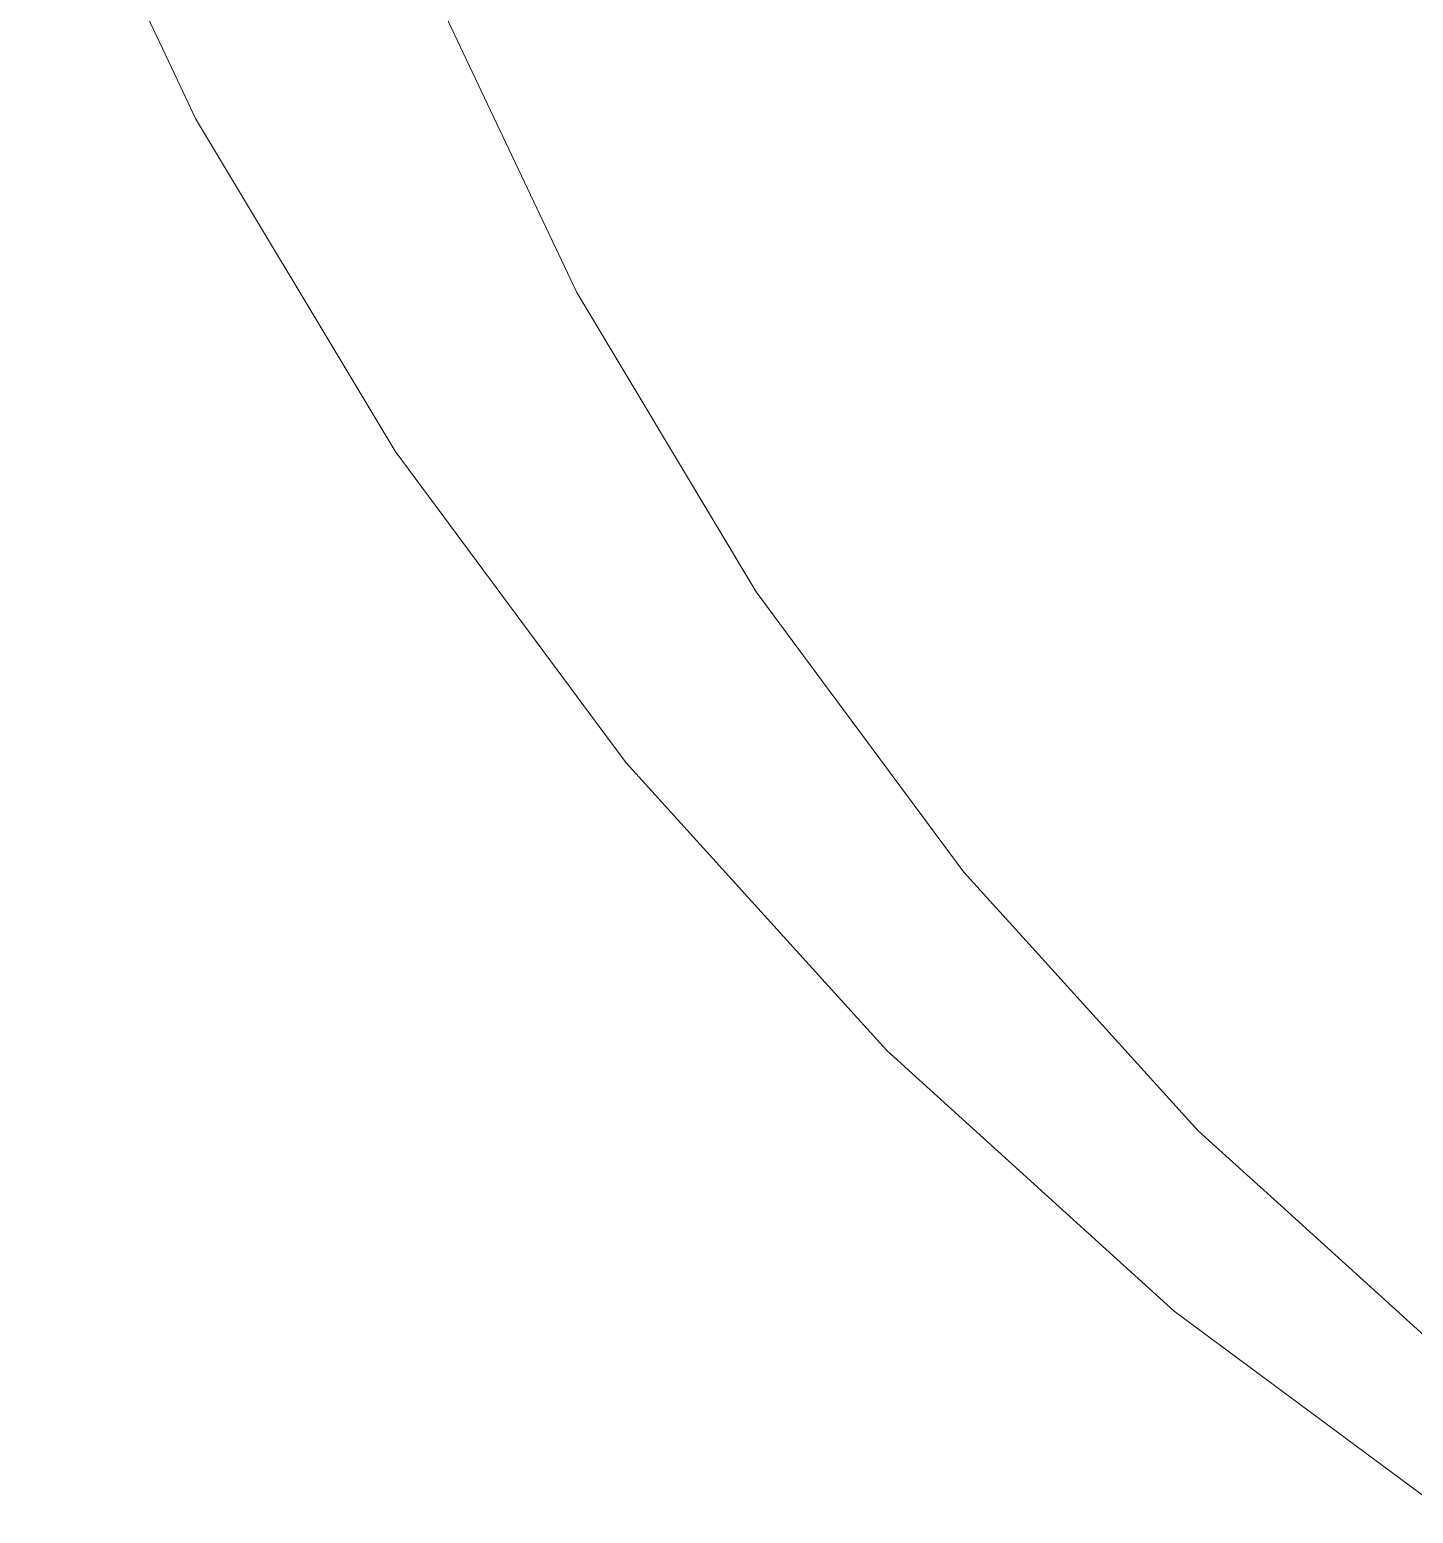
# Model space of a CAD drawing. Header units: centimetres. Extents: x -214 to 137, y -175 to 4.
# Drawn here: x -4.195 to -1.817, y -117.1 to -114.551 of the extents above; entities that cross this region are included whole.
import ezdxf

# ---------------------------------------------------------------- set-up
doc = ezdxf.new("R2010")
doc.units = ezdxf.units.CM
doc.header["$MEASUREMENT"] = 0
doc.layers.add('layer 1', color=7, linetype='Continuous')

msp = doc.modelspace()

# ---------------------------------------------------------------- linework, layer by layer
at = {"layer": 'layer 1', "color": 5, "lineweight": 9}
for points in [[(-3.94522, -114.62812), (-3.94522, -114.62812), (-4.19456, -114.10094), (-4.19456, -114.10094)], [(-3.94522, -114.62812), (-3.94522, -114.62812), (-4.19456, -114.10094), (-4.19456, -114.10094)], [(-3.94522, -114.62812), (-3.94522, -114.62812), (-4.19456, -114.10094), (-4.19456, -114.10094)], [(-3.94522, -114.62812), (-3.94522, -114.62812), (-4.19456, -114.10094), (-4.19456, -114.10094)], [(-3.94522, -114.62812), (-3.94522, -114.62812), (-4.19456, -114.10094), (-4.19456, -114.10094)], [(-3.51078, -114.46106), (-3.51078, -114.46106), (-3.42884, -114.6343), (-3.42884, -114.6343)], [(-3.51078, -114.46106), (-3.51078, -114.46106), (-3.42884, -114.6343), (-3.42884, -114.6343)], [(-3.51078, -114.46106), (-3.51078, -114.46106), (-3.42884, -114.6343), (-3.42884, -114.6343)], [(-3.51078, -114.46106), (-3.51078, -114.46106), (-3.42884, -114.6343), (-3.42884, -114.6343)], [(-3.51078, -114.46106), (-3.51078, -114.46106), (-3.42884, -114.6343), (-3.42884, -114.6343)], [(-3.51078, -114.46106), (-3.51078, -114.46106), (-3.42884, -114.6343), (-3.42884, -114.6343)], [(-3.51078, -114.46106), (-3.51078, -114.46106), (-3.42884, -114.6343), (-3.42884, -114.6343)], [(-3.51078, -114.46106), (-3.51078, -114.46106), (-3.42884, -114.6343), (-3.42884, -114.6343)], [(-3.51078, -114.46106), (-3.51078, -114.46106), (-3.42884, -114.6343), (-3.42884, -114.6343)], [(-3.51078, -114.46106), (-3.51078, -114.46106), (-3.42884, -114.6343), (-3.42884, -114.6343)], [(-3.51078, -114.46106), (-3.51078, -114.46106), (-3.42884, -114.6343), (-3.42884, -114.6343)], [(-3.51078, -114.46106), (-3.51078, -114.46106), (-3.42884, -114.6343), (-3.42884, -114.6343)], [(-3.51078, -114.46106), (-3.51078, -114.46106), (-3.42884, -114.6343), (-3.42884, -114.6343)], [(-3.51078, -114.46106), (-3.51078, -114.46106), (-3.42884, -114.6343), (-3.42884, -114.6343)], [(-3.51078, -114.46106), (-3.51078, -114.46106), (-3.42884, -114.6343), (-3.42884, -114.6343)], [(-3.51078, -114.46106), (-3.51078, -114.46106), (-3.42884, -114.6343), (-3.42884, -114.6343)], [(-3.51078, -114.46106), (-3.51078, -114.46106), (-3.42884, -114.6343), (-3.42884, -114.6343)], [(-3.51078, -114.46106), (-3.51078, -114.46106), (-3.42884, -114.6343), (-3.42884, -114.6343)], [(-3.51078, -114.46106), (-3.51078, -114.46106), (-3.42884, -114.6343), (-3.42884, -114.6343)], [(-3.51078, -114.46106), (-3.51078, -114.46106), (-3.42884, -114.6343), (-3.42884, -114.6343)], [(-3.51078, -114.46106), (-3.51078, -114.46106), (-3.42884, -114.6343), (-3.42884, -114.6343)], [(-3.51078, -114.46106), (-3.51078, -114.46106), (-3.42884, -114.6343), (-3.42884, -114.6343)], [(-3.51078, -114.46106), (-3.51078, -114.46106), (-3.42884, -114.6343), (-3.42884, -114.6343)], [(-3.51078, -114.46106), (-3.51078, -114.46106), (-3.42884, -114.6343), (-3.42884, -114.6343)], [(-3.51078, -114.46106), (-3.51078, -114.46106), (-3.42884, -114.6343), (-3.42884, -114.6343)], [(-3.90954, -114.70355), (-3.90954, -114.70355), (-3.94522, -114.62812), (-3.94522, -114.62812)], [(-3.90954, -114.70355), (-3.90954, -114.70355), (-3.94522, -114.62812), (-3.94522, -114.62812)], [(-3.90954, -114.70355), (-3.90954, -114.70355), (-3.94522, -114.62812), (-3.94522, -114.62812)], [(-3.90954, -114.70355), (-3.90954, -114.70355), (-3.94522, -114.62812), (-3.94522, -114.62812)], [(-3.90954, -114.70355), (-3.90954, -114.70355), (-3.94522, -114.62812), (-3.94522, -114.62812)], [(-3.42884, -114.6343), (-3.42884, -114.6343), (-3.25451, -115.0029), (-3.25451, -115.0029)], [(-3.42884, -114.6343), (-3.42884, -114.6343), (-3.25451, -115.0029), (-3.25451, -115.0029)], [(-3.42884, -114.6343), (-3.42884, -114.6343), (-3.25451, -115.0029), (-3.25451, -115.0029)], [(-3.42884, -114.6343), (-3.42884, -114.6343), (-3.25451, -115.0029), (-3.25451, -115.0029)], [(-3.42884, -114.6343), (-3.42884, -114.6343), (-3.25451, -115.0029), (-3.25451, -115.0029)], [(-3.42884, -114.6343), (-3.42884, -114.6343), (-3.25451, -115.0029), (-3.25451, -115.0029)], [(-3.42884, -114.6343), (-3.42884, -114.6343), (-3.25451, -115.0029), (-3.25451, -115.0029)], [(-3.42884, -114.6343), (-3.42884, -114.6343), (-3.25451, -115.0029), (-3.25451, -115.0029)], [(-3.42884, -114.6343), (-3.42884, -114.6343), (-3.25451, -115.0029), (-3.25451, -115.0029)], [(-3.42884, -114.6343), (-3.42884, -114.6343), (-3.25451, -115.0029), (-3.25451, -115.0029)], [(-3.42884, -114.6343), (-3.42884, -114.6343), (-3.25451, -115.0029), (-3.25451, -115.0029)], [(-3.42884, -114.6343), (-3.42884, -114.6343), (-3.25451, -115.0029), (-3.25451, -115.0029)], [(-3.42884, -114.6343), (-3.42884, -114.6343), (-3.25451, -115.0029), (-3.25451, -115.0029)], [(-3.42884, -114.6343), (-3.42884, -114.6343), (-3.25451, -115.0029), (-3.25451, -115.0029)], [(-3.42884, -114.6343), (-3.42884, -114.6343), (-3.25451, -115.0029), (-3.25451, -115.0029)], [(-3.42884, -114.6343), (-3.42884, -114.6343), (-3.25451, -115.0029), (-3.25451, -115.0029)], [(-3.42884, -114.6343), (-3.42884, -114.6343), (-3.25451, -115.0029), (-3.25451, -115.0029)], [(-3.42884, -114.6343), (-3.42884, -114.6343), (-3.25451, -115.0029), (-3.25451, -115.0029)], [(-3.42884, -114.6343), (-3.42884, -114.6343), (-3.25451, -115.0029), (-3.25451, -115.0029)], [(-3.42884, -114.6343), (-3.42884, -114.6343), (-3.25451, -115.0029), (-3.25451, -115.0029)], [(-3.42884, -114.6343), (-3.42884, -114.6343), (-3.25451, -115.0029), (-3.25451, -115.0029)], [(-3.42884, -114.6343), (-3.42884, -114.6343), (-3.25451, -115.0029), (-3.25451, -115.0029)], [(-3.42884, -114.6343), (-3.42884, -114.6343), (-3.25451, -115.0029), (-3.25451, -115.0029)], [(-3.42884, -114.6343), (-3.42884, -114.6343), (-3.25451, -115.0029), (-3.25451, -115.0029)], [(-3.42884, -114.6343), (-3.42884, -114.6343), (-3.25451, -115.0029), (-3.25451, -115.0029)], [(-3.60973, -115.20376), (-3.60973, -115.20376), (-3.90954, -114.70355), (-3.90954, -114.70355)], [(-3.60973, -115.20376), (-3.60973, -115.20376), (-3.90954, -114.70355), (-3.90954, -114.70355)], [(-3.60973, -115.20376), (-3.60973, -115.20376), (-3.90954, -114.70355), (-3.90954, -114.70355)], [(-3.60973, -115.20376), (-3.60973, -115.20376), (-3.90954, -114.70355), (-3.90954, -114.70355)], [(-3.60973, -115.20376), (-3.60973, -115.20376), (-3.90954, -114.70355), (-3.90954, -114.70355)], [(-3.25451, -115.0029), (-3.25451, -115.0029), (-3.15599, -115.16727), (-3.15599, -115.16727)], [(-3.25451, -115.0029), (-3.25451, -115.0029), (-3.15599, -115.16727), (-3.15599, -115.16727)], [(-3.25451, -115.0029), (-3.25451, -115.0029), (-3.15599, -115.16727), (-3.15599, -115.16727)], [(-3.25451, -115.0029), (-3.25451, -115.0029), (-3.15599, -115.16727), (-3.15599, -115.16727)], [(-3.25451, -115.0029), (-3.25451, -115.0029), (-3.15599, -115.16727), (-3.15599, -115.16727)], [(-3.25451, -115.0029), (-3.25451, -115.0029), (-3.15599, -115.16727), (-3.15599, -115.16727)], [(-3.25451, -115.0029), (-3.25451, -115.0029), (-3.15599, -115.16727), (-3.15599, -115.16727)], [(-3.25451, -115.0029), (-3.25451, -115.0029), (-3.15599, -115.16727), (-3.15599, -115.16727)], [(-3.25451, -115.0029), (-3.25451, -115.0029), (-3.15599, -115.16727), (-3.15599, -115.16727)], [(-3.25451, -115.0029), (-3.25451, -115.0029), (-3.15599, -115.16727), (-3.15599, -115.16727)], [(-3.25451, -115.0029), (-3.25451, -115.0029), (-3.15599, -115.16727), (-3.15599, -115.16727)], [(-3.25451, -115.0029), (-3.25451, -115.0029), (-3.15599, -115.16727), (-3.15599, -115.16727)], [(-3.25451, -115.0029), (-3.25451, -115.0029), (-3.15599, -115.16727), (-3.15599, -115.16727)], [(-3.25451, -115.0029), (-3.25451, -115.0029), (-3.15599, -115.16727), (-3.15599, -115.16727)], [(-3.25451, -115.0029), (-3.25451, -115.0029), (-3.15599, -115.16727), (-3.15599, -115.16727)], [(-3.25451, -115.0029), (-3.25451, -115.0029), (-3.15599, -115.16727), (-3.15599, -115.16727)], [(-3.25451, -115.0029), (-3.25451, -115.0029), (-3.15599, -115.16727), (-3.15599, -115.16727)], [(-3.25451, -115.0029), (-3.25451, -115.0029), (-3.15599, -115.16727), (-3.15599, -115.16727)], [(-3.25451, -115.0029), (-3.25451, -115.0029), (-3.15599, -115.16727), (-3.15599, -115.16727)], [(-3.25451, -115.0029), (-3.25451, -115.0029), (-3.15599, -115.16727), (-3.15599, -115.16727)], [(-3.25451, -115.0029), (-3.25451, -115.0029), (-3.15599, -115.16727), (-3.15599, -115.16727)], [(-3.25451, -115.0029), (-3.25451, -115.0029), (-3.15599, -115.16727), (-3.15599, -115.16727)], [(-3.25451, -115.0029), (-3.25451, -115.0029), (-3.15599, -115.16727), (-3.15599, -115.16727)], [(-3.25451, -115.0029), (-3.25451, -115.0029), (-3.15599, -115.16727), (-3.15599, -115.16727)], [(-3.25451, -115.0029), (-3.25451, -115.0029), (-3.15599, -115.16727), (-3.15599, -115.16727)], [(-3.15599, -115.16727), (-3.15599, -115.16727), (-2.94636, -115.51701), (-2.94636, -115.51701)], [(-3.15599, -115.16727), (-3.15599, -115.16727), (-2.94636, -115.51701), (-2.94636, -115.51701)], [(-3.15599, -115.16727), (-3.15599, -115.16727), (-2.94636, -115.51701), (-2.94636, -115.51701)], [(-3.15599, -115.16727), (-3.15599, -115.16727), (-2.94636, -115.51701), (-2.94636, -115.51701)], [(-3.15599, -115.16727), (-3.15599, -115.16727), (-2.94636, -115.51701), (-2.94636, -115.51701)], [(-3.15599, -115.16727), (-3.15599, -115.16727), (-2.94636, -115.51701), (-2.94636, -115.51701)], [(-3.15599, -115.16727), (-3.15599, -115.16727), (-2.94636, -115.51701), (-2.94636, -115.51701)], [(-3.15599, -115.16727), (-3.15599, -115.16727), (-2.94636, -115.51701), (-2.94636, -115.51701)], [(-3.15599, -115.16727), (-3.15599, -115.16727), (-2.94636, -115.51701), (-2.94636, -115.51701)], [(-3.15599, -115.16727), (-3.15599, -115.16727), (-2.94636, -115.51701), (-2.94636, -115.51701)], [(-3.15599, -115.16727), (-3.15599, -115.16727), (-2.94636, -115.51701), (-2.94636, -115.51701)], [(-3.15599, -115.16727), (-3.15599, -115.16727), (-2.94636, -115.51701), (-2.94636, -115.51701)], [(-3.15599, -115.16727), (-3.15599, -115.16727), (-2.94636, -115.51701), (-2.94636, -115.51701)], [(-3.15599, -115.16727), (-3.15599, -115.16727), (-2.94636, -115.51701), (-2.94636, -115.51701)], [(-3.15599, -115.16727), (-3.15599, -115.16727), (-2.94636, -115.51701), (-2.94636, -115.51701)], [(-3.15599, -115.16727), (-3.15599, -115.16727), (-2.94636, -115.51701), (-2.94636, -115.51701)], [(-3.15599, -115.16727), (-3.15599, -115.16727), (-2.94636, -115.51701), (-2.94636, -115.51701)], [(-3.15599, -115.16727), (-3.15599, -115.16727), (-2.94636, -115.51701), (-2.94636, -115.51701)], [(-3.15599, -115.16727), (-3.15599, -115.16727), (-2.94636, -115.51701), (-2.94636, -115.51701)], [(-3.15599, -115.16727), (-3.15599, -115.16727), (-2.94636, -115.51701), (-2.94636, -115.51701)], [(-3.15599, -115.16727), (-3.15599, -115.16727), (-2.94636, -115.51701), (-2.94636, -115.51701)], [(-3.15599, -115.16727), (-3.15599, -115.16727), (-2.94636, -115.51701), (-2.94636, -115.51701)], [(-3.15599, -115.16727), (-3.15599, -115.16727), (-2.94636, -115.51701), (-2.94636, -115.51701)], [(-3.15599, -115.16727), (-3.15599, -115.16727), (-2.94636, -115.51701), (-2.94636, -115.51701)], [(-3.15599, -115.16727), (-3.15599, -115.16727), (-2.94636, -115.51701), (-2.94636, -115.51701)], [(-3.56683, -115.27533), (-3.56683, -115.27533), (-3.60973, -115.20376), (-3.60973, -115.20376)], [(-3.56683, -115.27533), (-3.56683, -115.27533), (-3.60973, -115.20376), (-3.60973, -115.20376)], [(-3.56683, -115.27533), (-3.56683, -115.27533), (-3.60973, -115.20376), (-3.60973, -115.20376)], [(-3.56683, -115.27533), (-3.56683, -115.27533), (-3.60973, -115.20376), (-3.60973, -115.20376)], [(-3.56683, -115.27533), (-3.56683, -115.27533), (-3.60973, -115.20376), (-3.60973, -115.20376)], [(-3.21945, -115.74373), (-3.21945, -115.74373), (-3.56683, -115.27533), (-3.56683, -115.27533)], [(-3.21945, -115.74373), (-3.21945, -115.74373), (-3.56683, -115.27533), (-3.56683, -115.27533)], [(-3.21945, -115.74373), (-3.21945, -115.74373), (-3.56683, -115.27533), (-3.56683, -115.27533)], [(-3.21945, -115.74373), (-3.21945, -115.74373), (-3.56683, -115.27533), (-3.56683, -115.27533)], [(-3.21945, -115.74373), (-3.21945, -115.74373), (-3.56683, -115.27533), (-3.56683, -115.27533)], [(-2.94636, -115.51701), (-2.94636, -115.51701), (-2.8322, -115.67094), (-2.8322, -115.67094)], [(-2.94636, -115.51701), (-2.94636, -115.51701), (-2.8322, -115.67094), (-2.8322, -115.67094)], [(-2.94636, -115.51701), (-2.94636, -115.51701), (-2.8322, -115.67094), (-2.8322, -115.67094)], [(-2.94636, -115.51701), (-2.94636, -115.51701), (-2.8322, -115.67094), (-2.8322, -115.67094)], [(-2.94636, -115.51701), (-2.94636, -115.51701), (-2.8322, -115.67094), (-2.8322, -115.67094)], [(-2.94636, -115.51701), (-2.94636, -115.51701), (-2.8322, -115.67094), (-2.8322, -115.67094)], [(-2.94636, -115.51701), (-2.94636, -115.51701), (-2.8322, -115.67094), (-2.8322, -115.67094)], [(-2.94636, -115.51701), (-2.94636, -115.51701), (-2.8322, -115.67094), (-2.8322, -115.67094)], [(-2.94636, -115.51701), (-2.94636, -115.51701), (-2.8322, -115.67094), (-2.8322, -115.67094)], [(-2.94636, -115.51701), (-2.94636, -115.51701), (-2.8322, -115.67094), (-2.8322, -115.67094)], [(-2.94636, -115.51701), (-2.94636, -115.51701), (-2.8322, -115.67094), (-2.8322, -115.67094)], [(-2.94636, -115.51701), (-2.94636, -115.51701), (-2.8322, -115.67094), (-2.8322, -115.67094)], [(-2.94636, -115.51701), (-2.94636, -115.51701), (-2.8322, -115.67094), (-2.8322, -115.67094)], [(-2.94636, -115.51701), (-2.94636, -115.51701), (-2.8322, -115.67094), (-2.8322, -115.67094)], [(-2.94636, -115.51701), (-2.94636, -115.51701), (-2.8322, -115.67094), (-2.8322, -115.67094)], [(-2.94636, -115.51701), (-2.94636, -115.51701), (-2.8322, -115.67094), (-2.8322, -115.67094)], [(-2.94636, -115.51701), (-2.94636, -115.51701), (-2.8322, -115.67094), (-2.8322, -115.67094)], [(-2.94636, -115.51701), (-2.94636, -115.51701), (-2.8322, -115.67094), (-2.8322, -115.67094)], [(-2.94636, -115.51701), (-2.94636, -115.51701), (-2.8322, -115.67094), (-2.8322, -115.67094)], [(-2.94636, -115.51701), (-2.94636, -115.51701), (-2.8322, -115.67094), (-2.8322, -115.67094)], [(-2.94636, -115.51701), (-2.94636, -115.51701), (-2.8322, -115.67094), (-2.8322, -115.67094)], [(-2.94636, -115.51701), (-2.94636, -115.51701), (-2.8322, -115.67094), (-2.8322, -115.67094)], [(-2.94636, -115.51701), (-2.94636, -115.51701), (-2.8322, -115.67094), (-2.8322, -115.67094)], [(-2.94636, -115.51701), (-2.94636, -115.51701), (-2.8322, -115.67094), (-2.8322, -115.67094)], [(-2.94636, -115.51701), (-2.94636, -115.51701), (-2.8322, -115.67094), (-2.8322, -115.67094)], [(-2.8322, -115.67094), (-2.8322, -115.67094), (-2.5893, -115.99844), (-2.5893, -115.99844)], [(-2.8322, -115.67094), (-2.8322, -115.67094), (-2.5893, -115.99844), (-2.5893, -115.99844)], [(-2.8322, -115.67094), (-2.8322, -115.67094), (-2.5893, -115.99844), (-2.5893, -115.99844)], [(-2.8322, -115.67094), (-2.8322, -115.67094), (-2.5893, -115.99844), (-2.5893, -115.99844)], [(-2.8322, -115.67094), (-2.8322, -115.67094), (-2.5893, -115.99844), (-2.5893, -115.99844)], [(-2.8322, -115.67094), (-2.8322, -115.67094), (-2.5893, -115.99844), (-2.5893, -115.99844)], [(-2.8322, -115.67094), (-2.8322, -115.67094), (-2.5893, -115.99844), (-2.5893, -115.99844)], [(-2.8322, -115.67094), (-2.8322, -115.67094), (-2.5893, -115.99844), (-2.5893, -115.99844)], [(-2.8322, -115.67094), (-2.8322, -115.67094), (-2.5893, -115.99844), (-2.5893, -115.99844)], [(-2.8322, -115.67094), (-2.8322, -115.67094), (-2.5893, -115.99844), (-2.5893, -115.99844)], [(-2.8322, -115.67094), (-2.8322, -115.67094), (-2.5893, -115.99844), (-2.5893, -115.99844)], [(-2.8322, -115.67094), (-2.8322, -115.67094), (-2.5893, -115.99844), (-2.5893, -115.99844)], [(-2.8322, -115.67094), (-2.8322, -115.67094), (-2.5893, -115.99844), (-2.5893, -115.99844)], [(-2.8322, -115.67094), (-2.8322, -115.67094), (-2.5893, -115.99844), (-2.5893, -115.99844)], [(-2.8322, -115.67094), (-2.8322, -115.67094), (-2.5893, -115.99844), (-2.5893, -115.99844)], [(-2.8322, -115.67094), (-2.8322, -115.67094), (-2.5893, -115.99844), (-2.5893, -115.99844)], [(-2.8322, -115.67094), (-2.8322, -115.67094), (-2.5893, -115.99844), (-2.5893, -115.99844)], [(-2.8322, -115.67094), (-2.8322, -115.67094), (-2.5893, -115.99844), (-2.5893, -115.99844)], [(-2.8322, -115.67094), (-2.8322, -115.67094), (-2.5893, -115.99844), (-2.5893, -115.99844)], [(-2.8322, -115.67094), (-2.8322, -115.67094), (-2.5893, -115.99844), (-2.5893, -115.99844)], [(-2.8322, -115.67094), (-2.8322, -115.67094), (-2.5893, -115.99844), (-2.5893, -115.99844)], [(-2.8322, -115.67094), (-2.8322, -115.67094), (-2.5893, -115.99844), (-2.5893, -115.99844)], [(-2.8322, -115.67094), (-2.8322, -115.67094), (-2.5893, -115.99844), (-2.5893, -115.99844)], [(-2.8322, -115.67094), (-2.8322, -115.67094), (-2.5893, -115.99844), (-2.5893, -115.99844)], [(-2.8322, -115.67094), (-2.8322, -115.67094), (-2.5893, -115.99844), (-2.5893, -115.99844)], [(-3.16974, -115.81076), (-3.16974, -115.81076), (-3.21945, -115.74373), (-3.21945, -115.74373)], [(-3.16974, -115.81076), (-3.16974, -115.81076), (-3.21945, -115.74373), (-3.21945, -115.74373)], [(-3.16974, -115.81076), (-3.16974, -115.81076), (-3.21945, -115.74373), (-3.21945, -115.74373)], [(-3.16974, -115.81076), (-3.16974, -115.81076), (-3.21945, -115.74373), (-3.21945, -115.74373)], [(-3.16974, -115.81076), (-3.16974, -115.81076), (-3.21945, -115.74373), (-3.21945, -115.74373)], [(-2.7781, -116.24286), (-2.7781, -116.24286), (-3.16974, -115.81076), (-3.16974, -115.81076)], [(-2.7781, -116.24286), (-2.7781, -116.24286), (-3.16974, -115.81076), (-3.16974, -115.81076)], [(-2.7781, -116.24286), (-2.7781, -116.24286), (-3.16974, -115.81076), (-3.16974, -115.81076)], [(-2.7781, -116.24286), (-2.7781, -116.24286), (-3.16974, -115.81076), (-3.16974, -115.81076)], [(-2.7781, -116.24286), (-2.7781, -116.24286), (-3.16974, -115.81076), (-3.16974, -115.81076)], [(-2.5893, -115.99844), (-2.5893, -115.99844), (-2.46061, -116.14043), (-2.46061, -116.14043)], [(-2.5893, -115.99844), (-2.5893, -115.99844), (-2.46061, -116.14043), (-2.46061, -116.14043)], [(-2.5893, -115.99844), (-2.5893, -115.99844), (-2.46061, -116.14043), (-2.46061, -116.14043)], [(-2.5893, -115.99844), (-2.5893, -115.99844), (-2.46061, -116.14043), (-2.46061, -116.14043)], [(-2.5893, -115.99844), (-2.5893, -115.99844), (-2.46061, -116.14043), (-2.46061, -116.14043)], [(-2.5893, -115.99844), (-2.5893, -115.99844), (-2.46061, -116.14043), (-2.46061, -116.14043)], [(-2.5893, -115.99844), (-2.5893, -115.99844), (-2.46061, -116.14043), (-2.46061, -116.14043)], [(-2.5893, -115.99844), (-2.5893, -115.99844), (-2.46061, -116.14043), (-2.46061, -116.14043)], [(-2.5893, -115.99844), (-2.5893, -115.99844), (-2.46061, -116.14043), (-2.46061, -116.14043)], [(-2.5893, -115.99844), (-2.5893, -115.99844), (-2.46061, -116.14043), (-2.46061, -116.14043)], [(-2.5893, -115.99844), (-2.5893, -115.99844), (-2.46061, -116.14043), (-2.46061, -116.14043)], [(-2.5893, -115.99844), (-2.5893, -115.99844), (-2.46061, -116.14043), (-2.46061, -116.14043)], [(-2.5893, -115.99844), (-2.5893, -115.99844), (-2.46061, -116.14043), (-2.46061, -116.14043)], [(-2.5893, -115.99844), (-2.5893, -115.99844), (-2.46061, -116.14043), (-2.46061, -116.14043)], [(-2.5893, -115.99844), (-2.5893, -115.99844), (-2.46061, -116.14043), (-2.46061, -116.14043)], [(-2.5893, -115.99844), (-2.5893, -115.99844), (-2.46061, -116.14043), (-2.46061, -116.14043)], [(-2.5893, -115.99844), (-2.5893, -115.99844), (-2.46061, -116.14043), (-2.46061, -116.14043)], [(-2.5893, -115.99844), (-2.5893, -115.99844), (-2.46061, -116.14043), (-2.46061, -116.14043)], [(-2.5893, -115.99844), (-2.5893, -115.99844), (-2.46061, -116.14043), (-2.46061, -116.14043)], [(-2.5893, -115.99844), (-2.5893, -115.99844), (-2.46061, -116.14043), (-2.46061, -116.14043)], [(-2.5893, -115.99844), (-2.5893, -115.99844), (-2.46061, -116.14043), (-2.46061, -116.14043)], [(-2.5893, -115.99844), (-2.5893, -115.99844), (-2.46061, -116.14043), (-2.46061, -116.14043)], [(-2.5893, -115.99844), (-2.5893, -115.99844), (-2.46061, -116.14043), (-2.46061, -116.14043)], [(-2.5893, -115.99844), (-2.5893, -115.99844), (-2.46061, -116.14043), (-2.46061, -116.14043)], [(-2.5893, -115.99844), (-2.5893, -115.99844), (-2.46061, -116.14043), (-2.46061, -116.14043)], [(-2.46061, -116.14043), (-2.46061, -116.14043), (-2.18678, -116.44256), (-2.18678, -116.44256)], [(-2.46061, -116.14043), (-2.46061, -116.14043), (-2.18678, -116.44256), (-2.18678, -116.44256)], [(-2.46061, -116.14043), (-2.46061, -116.14043), (-2.18678, -116.44256), (-2.18678, -116.44256)], [(-2.46061, -116.14043), (-2.46061, -116.14043), (-2.18678, -116.44256), (-2.18678, -116.44256)], [(-2.46061, -116.14043), (-2.46061, -116.14043), (-2.18678, -116.44256), (-2.18678, -116.44256)], [(-2.46061, -116.14043), (-2.46061, -116.14043), (-2.18678, -116.44256), (-2.18678, -116.44256)], [(-2.46061, -116.14043), (-2.46061, -116.14043), (-2.18678, -116.44256), (-2.18678, -116.44256)], [(-2.46061, -116.14043), (-2.46061, -116.14043), (-2.18678, -116.44256), (-2.18678, -116.44256)], [(-2.46061, -116.14043), (-2.46061, -116.14043), (-2.18678, -116.44256), (-2.18678, -116.44256)], [(-2.46061, -116.14043), (-2.46061, -116.14043), (-2.18678, -116.44256), (-2.18678, -116.44256)], [(-2.46061, -116.14043), (-2.46061, -116.14043), (-2.18678, -116.44256), (-2.18678, -116.44256)], [(-2.46061, -116.14043), (-2.46061, -116.14043), (-2.18678, -116.44256), (-2.18678, -116.44256)], [(-2.46061, -116.14043), (-2.46061, -116.14043), (-2.18678, -116.44256), (-2.18678, -116.44256)], [(-2.46061, -116.14043), (-2.46061, -116.14043), (-2.18678, -116.44256), (-2.18678, -116.44256)], [(-2.46061, -116.14043), (-2.46061, -116.14043), (-2.18678, -116.44256), (-2.18678, -116.44256)], [(-2.46061, -116.14043), (-2.46061, -116.14043), (-2.18678, -116.44256), (-2.18678, -116.44256)], [(-2.46061, -116.14043), (-2.46061, -116.14043), (-2.18678, -116.44256), (-2.18678, -116.44256)], [(-2.46061, -116.14043), (-2.46061, -116.14043), (-2.18678, -116.44256), (-2.18678, -116.44256)], [(-2.46061, -116.14043), (-2.46061, -116.14043), (-2.18678, -116.44256), (-2.18678, -116.44256)], [(-2.46061, -116.14043), (-2.46061, -116.14043), (-2.18678, -116.44256), (-2.18678, -116.44256)], [(-2.46061, -116.14043), (-2.46061, -116.14043), (-2.18678, -116.44256), (-2.18678, -116.44256)], [(-2.46061, -116.14043), (-2.46061, -116.14043), (-2.18678, -116.44256), (-2.18678, -116.44256)], [(-2.46061, -116.14043), (-2.46061, -116.14043), (-2.18678, -116.44256), (-2.18678, -116.44256)], [(-2.46061, -116.14043), (-2.46061, -116.14043), (-2.18678, -116.44256), (-2.18678, -116.44256)], [(-2.46061, -116.14043), (-2.46061, -116.14043), (-2.18678, -116.44256), (-2.18678, -116.44256)], [(-2.72206, -116.30469), (-2.72206, -116.30469), (-2.7781, -116.24286), (-2.7781, -116.24286)], [(-2.72206, -116.30469), (-2.72206, -116.30469), (-2.7781, -116.24286), (-2.7781, -116.24286)], [(-2.72206, -116.30469), (-2.72206, -116.30469), (-2.7781, -116.24286), (-2.7781, -116.24286)], [(-2.72206, -116.30469), (-2.72206, -116.30469), (-2.7781, -116.24286), (-2.7781, -116.24286)], [(-2.72206, -116.30469), (-2.72206, -116.30469), (-2.7781, -116.24286), (-2.7781, -116.24286)], [(-2.28996, -116.69632), (-2.28996, -116.69632), (-2.72206, -116.30469), (-2.72206, -116.30469)], [(-2.28996, -116.69632), (-2.28996, -116.69632), (-2.72206, -116.30469), (-2.72206, -116.30469)], [(-2.28996, -116.69632), (-2.28996, -116.69632), (-2.72206, -116.30469), (-2.72206, -116.30469)], [(-2.28996, -116.69632), (-2.28996, -116.69632), (-2.72206, -116.30469), (-2.72206, -116.30469)], [(-2.28996, -116.69632), (-2.28996, -116.69632), (-2.72206, -116.30469), (-2.72206, -116.30469)], [(-2.18678, -116.44256), (-2.18678, -116.44256), (-2.04479, -116.57126), (-2.04479, -116.57126)], [(-2.18678, -116.44256), (-2.18678, -116.44256), (-2.04479, -116.57126), (-2.04479, -116.57126)], [(-2.18678, -116.44256), (-2.18678, -116.44256), (-2.04479, -116.57126), (-2.04479, -116.57126)], [(-2.18678, -116.44256), (-2.18678, -116.44256), (-2.04479, -116.57126), (-2.04479, -116.57126)], [(-2.18678, -116.44256), (-2.18678, -116.44256), (-2.04479, -116.57126), (-2.04479, -116.57126)], [(-2.18678, -116.44256), (-2.18678, -116.44256), (-2.04479, -116.57126), (-2.04479, -116.57126)], [(-2.18678, -116.44256), (-2.18678, -116.44256), (-2.04479, -116.57126), (-2.04479, -116.57126)], [(-2.18678, -116.44256), (-2.18678, -116.44256), (-2.04479, -116.57126), (-2.04479, -116.57126)], [(-2.18678, -116.44256), (-2.18678, -116.44256), (-2.04479, -116.57126), (-2.04479, -116.57126)], [(-2.18678, -116.44256), (-2.18678, -116.44256), (-2.04479, -116.57126), (-2.04479, -116.57126)], [(-2.18678, -116.44256), (-2.18678, -116.44256), (-2.04479, -116.57126), (-2.04479, -116.57126)], [(-2.18678, -116.44256), (-2.18678, -116.44256), (-2.04479, -116.57126), (-2.04479, -116.57126)], [(-2.18678, -116.44256), (-2.18678, -116.44256), (-2.04479, -116.57126), (-2.04479, -116.57126)], [(-2.18678, -116.44256), (-2.18678, -116.44256), (-2.04479, -116.57126), (-2.04479, -116.57126)], [(-2.18678, -116.44256), (-2.18678, -116.44256), (-2.04479, -116.57126), (-2.04479, -116.57126)], [(-2.18678, -116.44256), (-2.18678, -116.44256), (-2.04479, -116.57126), (-2.04479, -116.57126)], [(-2.18678, -116.44256), (-2.18678, -116.44256), (-2.04479, -116.57126), (-2.04479, -116.57126)], [(-2.18678, -116.44256), (-2.18678, -116.44256), (-2.04479, -116.57126), (-2.04479, -116.57126)], [(-2.18678, -116.44256), (-2.18678, -116.44256), (-2.04479, -116.57126), (-2.04479, -116.57126)], [(-2.18678, -116.44256), (-2.18678, -116.44256), (-2.04479, -116.57126), (-2.04479, -116.57126)], [(-2.18678, -116.44256), (-2.18678, -116.44256), (-2.04479, -116.57126), (-2.04479, -116.57126)], [(-2.18678, -116.44256), (-2.18678, -116.44256), (-2.04479, -116.57126), (-2.04479, -116.57126)], [(-2.18678, -116.44256), (-2.18678, -116.44256), (-2.04479, -116.57126), (-2.04479, -116.57126)], [(-2.18678, -116.44256), (-2.18678, -116.44256), (-2.04479, -116.57126), (-2.04479, -116.57126)], [(-2.18678, -116.44256), (-2.18678, -116.44256), (-2.04479, -116.57126), (-2.04479, -116.57126)], [(-2.04479, -116.57126), (-2.04479, -116.57126), (-1.74266, -116.84508), (-1.74266, -116.84508)], [(-2.04479, -116.57126), (-2.04479, -116.57126), (-1.74266, -116.84508), (-1.74266, -116.84508)], [(-2.04479, -116.57126), (-2.04479, -116.57126), (-1.74266, -116.84508), (-1.74266, -116.84508)], [(-2.04479, -116.57126), (-2.04479, -116.57126), (-1.74266, -116.84508), (-1.74266, -116.84508)], [(-2.04479, -116.57126), (-2.04479, -116.57126), (-1.74266, -116.84508), (-1.74266, -116.84508)], [(-2.04479, -116.57126), (-2.04479, -116.57126), (-1.74266, -116.84508), (-1.74266, -116.84508)], [(-2.04479, -116.57126), (-2.04479, -116.57126), (-1.74266, -116.84508), (-1.74266, -116.84508)], [(-2.04479, -116.57126), (-2.04479, -116.57126), (-1.74266, -116.84508), (-1.74266, -116.84508)], [(-2.04479, -116.57126), (-2.04479, -116.57126), (-1.74266, -116.84508), (-1.74266, -116.84508)], [(-2.04479, -116.57126), (-2.04479, -116.57126), (-1.74266, -116.84508), (-1.74266, -116.84508)], [(-2.04479, -116.57126), (-2.04479, -116.57126), (-1.74266, -116.84508), (-1.74266, -116.84508)], [(-2.04479, -116.57126), (-2.04479, -116.57126), (-1.74266, -116.84508), (-1.74266, -116.84508)], [(-2.04479, -116.57126), (-2.04479, -116.57126), (-1.74266, -116.84508), (-1.74266, -116.84508)], [(-2.04479, -116.57126), (-2.04479, -116.57126), (-1.74266, -116.84508), (-1.74266, -116.84508)], [(-2.04479, -116.57126), (-2.04479, -116.57126), (-1.74266, -116.84508), (-1.74266, -116.84508)], [(-2.04479, -116.57126), (-2.04479, -116.57126), (-1.74266, -116.84508), (-1.74266, -116.84508)], [(-2.04479, -116.57126), (-2.04479, -116.57126), (-1.74266, -116.84508), (-1.74266, -116.84508)], [(-2.04479, -116.57126), (-2.04479, -116.57126), (-1.74266, -116.84508), (-1.74266, -116.84508)], [(-2.04479, -116.57126), (-2.04479, -116.57126), (-1.74266, -116.84508), (-1.74266, -116.84508)], [(-2.04479, -116.57126), (-2.04479, -116.57126), (-1.74266, -116.84508), (-1.74266, -116.84508)], [(-2.04479, -116.57126), (-2.04479, -116.57126), (-1.74266, -116.84508), (-1.74266, -116.84508)], [(-2.04479, -116.57126), (-2.04479, -116.57126), (-1.74266, -116.84508), (-1.74266, -116.84508)], [(-2.04479, -116.57126), (-2.04479, -116.57126), (-1.74266, -116.84508), (-1.74266, -116.84508)], [(-2.04479, -116.57126), (-2.04479, -116.57126), (-1.74266, -116.84508), (-1.74266, -116.84508)], [(-2.04479, -116.57126), (-2.04479, -116.57126), (-1.74266, -116.84508), (-1.74266, -116.84508)], [(-2.22813, -116.75236), (-2.22813, -116.75236), (-2.28996, -116.69632), (-2.28996, -116.69632)], [(-2.22813, -116.75236), (-2.22813, -116.75236), (-2.28996, -116.69632), (-2.28996, -116.69632)], [(-2.22813, -116.75236), (-2.22813, -116.75236), (-2.28996, -116.69632), (-2.28996, -116.69632)], [(-2.22813, -116.75236), (-2.22813, -116.75236), (-2.28996, -116.69632), (-2.28996, -116.69632)], [(-2.22813, -116.75236), (-2.22813, -116.75236), (-2.28996, -116.69632), (-2.28996, -116.69632)], [(-1.75973, -117.09975), (-1.75973, -117.09975), (-2.22813, -116.75236), (-2.22813, -116.75236)], [(-1.75973, -117.09975), (-1.75973, -117.09975), (-2.22813, -116.75236), (-2.22813, -116.75236)], [(-1.75973, -117.09975), (-1.75973, -117.09975), (-2.22813, -116.75236), (-2.22813, -116.75236)], [(-1.75973, -117.09975), (-1.75973, -117.09975), (-2.22813, -116.75236), (-2.22813, -116.75236)], [(-1.75973, -117.09975), (-1.75973, -117.09975), (-2.22813, -116.75236), (-2.22813, -116.75236)]]:
    msp.add_open_spline(points, degree=3, dxfattribs=at)

doc.saveas('drawing.dxf')
